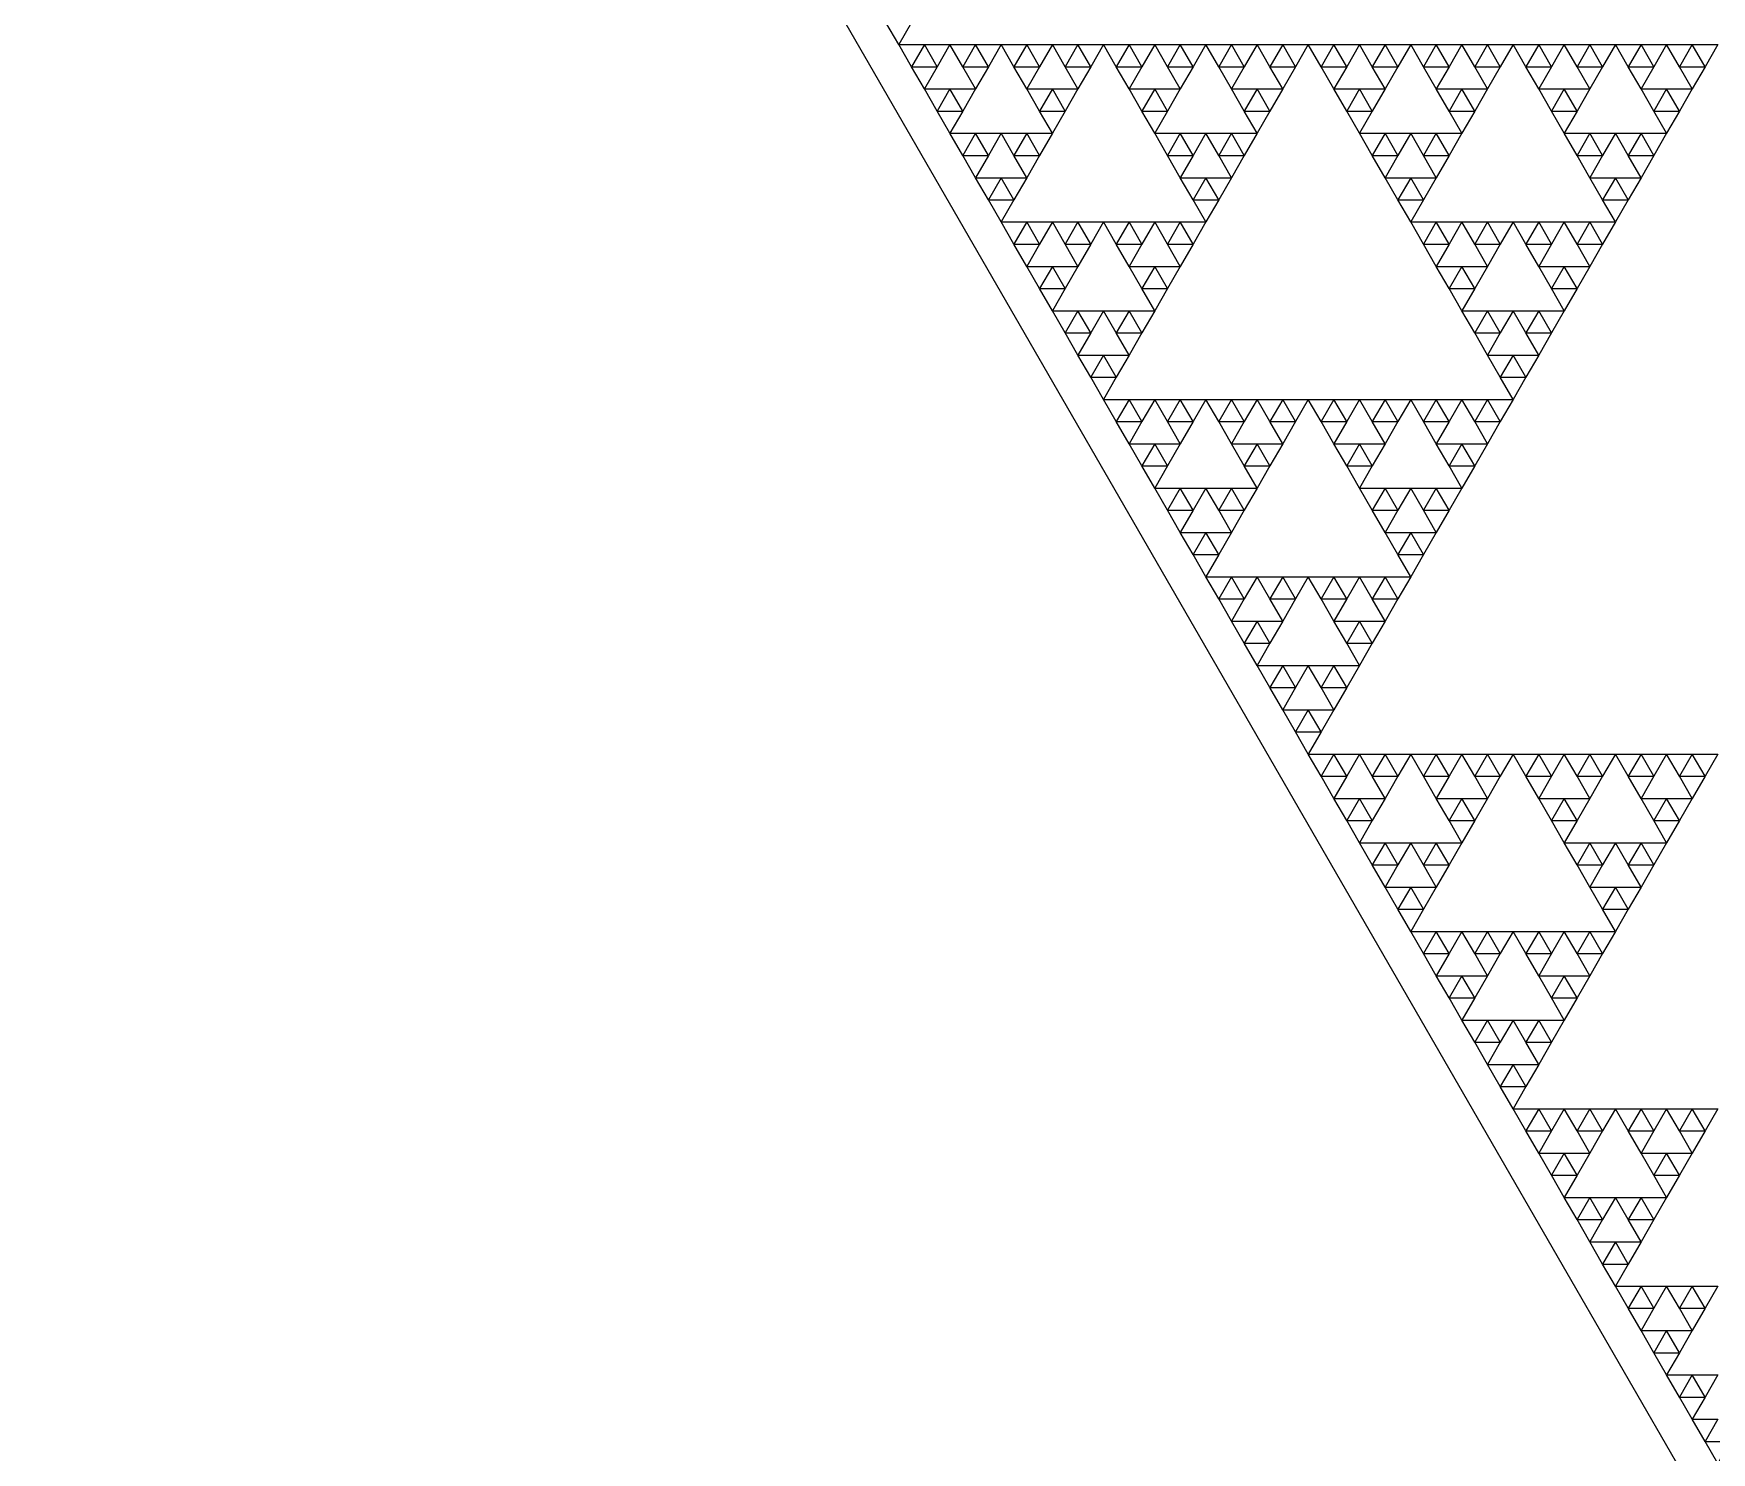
# Model space of a CAD drawing. Extents: x 0 to 1120, y 627 to 1597.
# Drawn here: x 140 to 282.1, y 1114.5 to 1234.6 of the extents above; entities that cross this region are included whole.
import ezdxf

# ---------------------------------------------------------------- set-up
doc = ezdxf.new("R2010")
doc.units = 0
doc.layers.get('0').update_dxf_attribs({"linetype": 'CONTINUOUS'})

msp = doc.modelspace()

# ---------------------------------------------------------------- linework, layer by layer
at = {"color": 1}
msp.add_lwpolyline([(0, 1597), (1120, 1597), (560, 627.052)], close=True, dxfattribs=at)
at = {"color": 3}
for points in [[(212.164, 1235.521), (214.331, 1235.521), (213.248, 1233.644)], [(213.248, 1233.644), (215.415, 1233.644), (214.331, 1231.767)], [(215.415, 1233.644), (217.582, 1233.644), (216.498, 1231.767)], [(217.582, 1233.644), (219.749, 1233.644), (218.666, 1231.767)], [(219.749, 1233.644), (221.916, 1233.644), (220.833, 1231.767)], [(221.916, 1233.644), (224.084, 1233.644), (223, 1231.767)], [(224.084, 1233.644), (226.251, 1233.644), (225.167, 1231.767)], [(226.251, 1233.644), (228.418, 1233.644), (227.334, 1231.767)], [(228.418, 1233.644), (230.585, 1233.644), (229.502, 1231.767)], [(230.585, 1233.644), (232.752, 1233.644), (231.669, 1231.767)], [(232.752, 1233.644), (234.92, 1233.644), (233.836, 1231.767)], [(234.92, 1233.644), (237.087, 1233.644), (236.003, 1231.767)], [(237.087, 1233.644), (239.254, 1233.644), (238.17, 1231.767)], [(239.254, 1233.644), (241.421, 1233.644), (240.338, 1231.767)], [(241.421, 1233.644), (243.588, 1233.644), (242.505, 1231.767)], [(243.588, 1233.644), (245.756, 1233.644), (244.672, 1231.767)], [(245.756, 1233.644), (247.923, 1233.644), (246.839, 1231.767)], [(247.923, 1233.644), (250.09, 1233.644), (249.006, 1231.767)], [(250.09, 1233.644), (252.257, 1233.644), (251.174, 1231.767)], [(252.257, 1233.644), (254.424, 1233.644), (253.341, 1231.767)], [(254.424, 1233.644), (256.592, 1233.644), (255.508, 1231.767)], [(256.592, 1233.644), (258.759, 1233.644), (257.675, 1231.767)], [(258.759, 1233.644), (260.926, 1233.644), (259.842, 1231.767)], [(260.926, 1233.644), (263.093, 1233.644), (262.01, 1231.767)], [(263.093, 1233.644), (265.26, 1233.644), (264.177, 1231.767)], [(265.26, 1233.644), (267.428, 1233.644), (266.344, 1231.767)], [(267.428, 1233.644), (269.595, 1233.644), (268.511, 1231.767)], [(269.595, 1233.644), (271.762, 1233.644), (270.678, 1231.767)], [(271.762, 1233.644), (273.929, 1233.644), (272.846, 1231.767)], [(273.929, 1233.644), (276.096, 1233.644), (275.013, 1231.767)], [(276.096, 1233.644), (278.264, 1233.644), (277.18, 1231.767)], [(278.264, 1233.644), (280.431, 1233.644), (279.347, 1231.767)], [(280.431, 1233.644), (282.598, 1233.644), (281.514, 1231.767)], [(214.331, 1231.767), (216.498, 1231.767), (215.415, 1229.891)], [(218.666, 1231.767), (220.833, 1231.767), (219.749, 1229.891)], [(223, 1231.767), (225.167, 1231.767), (224.084, 1229.891)], [(227.334, 1231.767), (229.502, 1231.767), (228.418, 1229.891)], [(231.669, 1231.767), (233.836, 1231.767), (232.752, 1229.891)], [(236.003, 1231.767), (238.17, 1231.767), (237.087, 1229.891)], [(240.338, 1231.767), (242.505, 1231.767), (241.421, 1229.891)], [(244.672, 1231.767), (246.839, 1231.767), (245.756, 1229.891)], [(249.006, 1231.767), (251.174, 1231.767), (250.09, 1229.891)], [(253.341, 1231.767), (255.508, 1231.767), (254.424, 1229.891)], [(257.675, 1231.767), (259.842, 1231.767), (258.759, 1229.891)], [(262.01, 1231.767), (264.177, 1231.767), (263.093, 1229.891)], [(266.344, 1231.767), (268.511, 1231.767), (267.428, 1229.891)], [(270.678, 1231.767), (272.846, 1231.767), (271.762, 1229.891)], [(275.013, 1231.767), (277.18, 1231.767), (276.096, 1229.891)], [(279.347, 1231.767), (281.514, 1231.767), (280.431, 1229.891)], [(215.415, 1229.891), (217.582, 1229.891), (216.498, 1228.014)], [(217.582, 1229.891), (219.749, 1229.891), (218.666, 1228.014)], [(224.084, 1229.891), (226.251, 1229.891), (225.167, 1228.014)], [(226.251, 1229.891), (228.418, 1229.891), (227.334, 1228.014)], [(232.752, 1229.891), (234.92, 1229.891), (233.836, 1228.014)], [(234.92, 1229.891), (237.087, 1229.891), (236.003, 1228.014)], [(241.421, 1229.891), (243.588, 1229.891), (242.505, 1228.014)], [(243.588, 1229.891), (245.756, 1229.891), (244.672, 1228.014)], [(250.09, 1229.891), (252.257, 1229.891), (251.174, 1228.014)], [(252.257, 1229.891), (254.424, 1229.891), (253.341, 1228.014)], [(258.759, 1229.891), (260.926, 1229.891), (259.842, 1228.014)], [(260.926, 1229.891), (263.093, 1229.891), (262.01, 1228.014)], [(267.428, 1229.891), (269.595, 1229.891), (268.511, 1228.014)], [(269.595, 1229.891), (271.762, 1229.891), (270.678, 1228.014)], [(276.096, 1229.891), (278.264, 1229.891), (277.18, 1228.014)], [(278.264, 1229.891), (280.431, 1229.891), (279.347, 1228.014)], [(216.498, 1228.014), (218.666, 1228.014), (217.582, 1226.137)], [(225.167, 1228.014), (227.334, 1228.014), (226.251, 1226.137)], [(233.836, 1228.014), (236.003, 1228.014), (234.92, 1226.137)], [(242.505, 1228.014), (244.672, 1228.014), (243.588, 1226.137)], [(251.174, 1228.014), (253.341, 1228.014), (252.257, 1226.137)], [(259.842, 1228.014), (262.01, 1228.014), (260.926, 1226.137)], [(268.511, 1228.014), (270.678, 1228.014), (269.595, 1226.137)], [(277.18, 1228.014), (279.347, 1228.014), (278.264, 1226.137)], [(217.582, 1226.137), (219.749, 1226.137), (218.666, 1224.26)], [(219.749, 1226.137), (221.916, 1226.137), (220.833, 1224.26)], [(221.916, 1226.137), (224.084, 1226.137), (223, 1224.26)], [(224.084, 1226.137), (226.251, 1226.137), (225.167, 1224.26)], [(234.92, 1226.137), (237.087, 1226.137), (236.003, 1224.26)], [(237.087, 1226.137), (239.254, 1226.137), (238.17, 1224.26)], [(239.254, 1226.137), (241.421, 1226.137), (240.338, 1224.26)], [(241.421, 1226.137), (243.588, 1226.137), (242.505, 1224.26)], [(252.257, 1226.137), (254.424, 1226.137), (253.341, 1224.26)], [(254.424, 1226.137), (256.592, 1226.137), (255.508, 1224.26)], [(256.592, 1226.137), (258.759, 1226.137), (257.675, 1224.26)], [(258.759, 1226.137), (260.926, 1226.137), (259.842, 1224.26)], [(269.595, 1226.137), (271.762, 1226.137), (270.678, 1224.26)], [(271.762, 1226.137), (273.929, 1226.137), (272.846, 1224.26)], [(273.929, 1226.137), (276.096, 1226.137), (275.013, 1224.26)], [(276.096, 1226.137), (278.264, 1226.137), (277.18, 1224.26)], [(218.666, 1224.26), (220.833, 1224.26), (219.749, 1222.383)], [(223, 1224.26), (225.167, 1224.26), (224.084, 1222.383)], [(236.003, 1224.26), (238.17, 1224.26), (237.087, 1222.383)], [(240.338, 1224.26), (242.505, 1224.26), (241.421, 1222.383)], [(253.341, 1224.26), (255.508, 1224.26), (254.424, 1222.383)], [(257.675, 1224.26), (259.842, 1224.26), (258.759, 1222.383)], [(270.678, 1224.26), (272.846, 1224.26), (271.762, 1222.383)], [(275.013, 1224.26), (277.18, 1224.26), (276.096, 1222.383)], [(219.749, 1222.383), (221.916, 1222.383), (220.833, 1220.506)], [(221.916, 1222.383), (224.084, 1222.383), (223, 1220.506)], [(237.087, 1222.383), (239.254, 1222.383), (238.17, 1220.506)], [(239.254, 1222.383), (241.421, 1222.383), (240.338, 1220.506)], [(254.424, 1222.383), (256.592, 1222.383), (255.508, 1220.506)], [(256.592, 1222.383), (258.759, 1222.383), (257.675, 1220.506)], [(271.762, 1222.383), (273.929, 1222.383), (272.846, 1220.506)], [(273.929, 1222.383), (276.096, 1222.383), (275.013, 1220.506)], [(220.833, 1220.506), (223, 1220.506), (221.916, 1218.63)], [(238.17, 1220.506), (240.338, 1220.506), (239.254, 1218.63)], [(255.508, 1220.506), (257.675, 1220.506), (256.592, 1218.63)], [(272.846, 1220.506), (275.013, 1220.506), (273.929, 1218.63)], [(221.916, 1218.63), (224.084, 1218.63), (223, 1216.753)], [(224.084, 1218.63), (226.251, 1218.63), (225.167, 1216.753)], [(226.251, 1218.63), (228.418, 1218.63), (227.334, 1216.753)], [(228.418, 1218.63), (230.585, 1218.63), (229.502, 1216.753)], [(230.585, 1218.63), (232.752, 1218.63), (231.669, 1216.753)], [(232.752, 1218.63), (234.92, 1218.63), (233.836, 1216.753)], [(234.92, 1218.63), (237.087, 1218.63), (236.003, 1216.753)], [(237.087, 1218.63), (239.254, 1218.63), (238.17, 1216.753)], [(256.592, 1218.63), (258.759, 1218.63), (257.675, 1216.753)], [(258.759, 1218.63), (260.926, 1218.63), (259.842, 1216.753)], [(260.926, 1218.63), (263.093, 1218.63), (262.01, 1216.753)], [(263.093, 1218.63), (265.26, 1218.63), (264.177, 1216.753)], [(265.26, 1218.63), (267.428, 1218.63), (266.344, 1216.753)], [(267.428, 1218.63), (269.595, 1218.63), (268.511, 1216.753)], [(269.595, 1218.63), (271.762, 1218.63), (270.678, 1216.753)], [(271.762, 1218.63), (273.929, 1218.63), (272.846, 1216.753)], [(223, 1216.753), (225.167, 1216.753), (224.084, 1214.876)], [(227.334, 1216.753), (229.502, 1216.753), (228.418, 1214.876)], [(231.669, 1216.753), (233.836, 1216.753), (232.752, 1214.876)], [(236.003, 1216.753), (238.17, 1216.753), (237.087, 1214.876)], [(257.675, 1216.753), (259.842, 1216.753), (258.759, 1214.876)], [(262.01, 1216.753), (264.177, 1216.753), (263.093, 1214.876)], [(266.344, 1216.753), (268.511, 1216.753), (267.428, 1214.876)], [(270.678, 1216.753), (272.846, 1216.753), (271.762, 1214.876)], [(224.084, 1214.876), (226.251, 1214.876), (225.167, 1212.999)], [(226.251, 1214.876), (228.418, 1214.876), (227.334, 1212.999)], [(232.752, 1214.876), (234.92, 1214.876), (233.836, 1212.999)], [(234.92, 1214.876), (237.087, 1214.876), (236.003, 1212.999)], [(258.759, 1214.876), (260.926, 1214.876), (259.842, 1212.999)], [(260.926, 1214.876), (263.093, 1214.876), (262.01, 1212.999)], [(267.428, 1214.876), (269.595, 1214.876), (268.511, 1212.999)], [(269.595, 1214.876), (271.762, 1214.876), (270.678, 1212.999)], [(225.167, 1212.999), (227.334, 1212.999), (226.251, 1211.122)], [(233.836, 1212.999), (236.003, 1212.999), (234.92, 1211.122)], [(259.842, 1212.999), (262.01, 1212.999), (260.926, 1211.122)], [(268.511, 1212.999), (270.678, 1212.999), (269.595, 1211.122)], [(226.251, 1211.122), (228.418, 1211.122), (227.334, 1209.245)], [(228.418, 1211.122), (230.585, 1211.122), (229.502, 1209.245)], [(230.585, 1211.122), (232.752, 1211.122), (231.669, 1209.245)], [(232.752, 1211.122), (234.92, 1211.122), (233.836, 1209.245)], [(260.926, 1211.122), (263.093, 1211.122), (262.01, 1209.245)], [(263.093, 1211.122), (265.26, 1211.122), (264.177, 1209.245)], [(265.26, 1211.122), (267.428, 1211.122), (266.344, 1209.245)], [(267.428, 1211.122), (269.595, 1211.122), (268.511, 1209.245)], [(227.334, 1209.245), (229.502, 1209.245), (228.418, 1207.368)], [(231.669, 1209.245), (233.836, 1209.245), (232.752, 1207.368)], [(262.01, 1209.245), (264.177, 1209.245), (263.093, 1207.368)], [(266.344, 1209.245), (268.511, 1209.245), (267.428, 1207.368)], [(228.418, 1207.368), (230.585, 1207.368), (229.502, 1205.492)], [(230.585, 1207.368), (232.752, 1207.368), (231.669, 1205.492)], [(263.093, 1207.368), (265.26, 1207.368), (264.177, 1205.492)], [(265.26, 1207.368), (267.428, 1207.368), (266.344, 1205.492)], [(229.502, 1205.492), (231.669, 1205.492), (230.585, 1203.615)], [(264.177, 1205.492), (266.344, 1205.492), (265.26, 1203.615)], [(230.585, 1203.615), (232.752, 1203.615), (231.669, 1201.738)], [(232.752, 1203.615), (234.92, 1203.615), (233.836, 1201.738)], [(234.92, 1203.615), (237.087, 1203.615), (236.003, 1201.738)], [(237.087, 1203.615), (239.254, 1203.615), (238.17, 1201.738)], [(239.254, 1203.615), (241.421, 1203.615), (240.338, 1201.738)], [(241.421, 1203.615), (243.588, 1203.615), (242.505, 1201.738)], [(243.588, 1203.615), (245.756, 1203.615), (244.672, 1201.738)], [(245.756, 1203.615), (247.923, 1203.615), (246.839, 1201.738)], [(247.923, 1203.615), (250.09, 1203.615), (249.006, 1201.738)], [(250.09, 1203.615), (252.257, 1203.615), (251.174, 1201.738)], [(252.257, 1203.615), (254.424, 1203.615), (253.341, 1201.738)], [(254.424, 1203.615), (256.592, 1203.615), (255.508, 1201.738)], [(256.592, 1203.615), (258.759, 1203.615), (257.675, 1201.738)], [(258.759, 1203.615), (260.926, 1203.615), (259.842, 1201.738)], [(260.926, 1203.615), (263.093, 1203.615), (262.01, 1201.738)], [(263.093, 1203.615), (265.26, 1203.615), (264.177, 1201.738)], [(231.669, 1201.738), (233.836, 1201.738), (232.752, 1199.861)], [(236.003, 1201.738), (238.17, 1201.738), (237.087, 1199.861)], [(240.338, 1201.738), (242.505, 1201.738), (241.421, 1199.861)], [(244.672, 1201.738), (246.839, 1201.738), (245.756, 1199.861)], [(249.006, 1201.738), (251.174, 1201.738), (250.09, 1199.861)], [(253.341, 1201.738), (255.508, 1201.738), (254.424, 1199.861)], [(257.675, 1201.738), (259.842, 1201.738), (258.759, 1199.861)], [(262.01, 1201.738), (264.177, 1201.738), (263.093, 1199.861)], [(232.752, 1199.861), (234.92, 1199.861), (233.836, 1197.984)], [(234.92, 1199.861), (237.087, 1199.861), (236.003, 1197.984)], [(241.421, 1199.861), (243.588, 1199.861), (242.505, 1197.984)], [(243.588, 1199.861), (245.756, 1199.861), (244.672, 1197.984)], [(250.09, 1199.861), (252.257, 1199.861), (251.174, 1197.984)], [(252.257, 1199.861), (254.424, 1199.861), (253.341, 1197.984)], [(258.759, 1199.861), (260.926, 1199.861), (259.842, 1197.984)], [(260.926, 1199.861), (263.093, 1199.861), (262.01, 1197.984)], [(233.836, 1197.984), (236.003, 1197.984), (234.92, 1196.107)], [(242.505, 1197.984), (244.672, 1197.984), (243.588, 1196.107)], [(251.174, 1197.984), (253.341, 1197.984), (252.257, 1196.107)], [(259.842, 1197.984), (262.01, 1197.984), (260.926, 1196.107)], [(234.92, 1196.107), (237.087, 1196.107), (236.003, 1194.23)], [(237.087, 1196.107), (239.254, 1196.107), (238.17, 1194.23)], [(239.254, 1196.107), (241.421, 1196.107), (240.338, 1194.23)], [(241.421, 1196.107), (243.588, 1196.107), (242.505, 1194.23)], [(252.257, 1196.107), (254.424, 1196.107), (253.341, 1194.23)], [(254.424, 1196.107), (256.592, 1196.107), (255.508, 1194.23)], [(256.592, 1196.107), (258.759, 1196.107), (257.675, 1194.23)], [(258.759, 1196.107), (260.926, 1196.107), (259.842, 1194.23)], [(236.003, 1194.23), (238.17, 1194.23), (237.087, 1192.354)], [(240.338, 1194.23), (242.505, 1194.23), (241.421, 1192.354)], [(253.341, 1194.23), (255.508, 1194.23), (254.424, 1192.354)], [(257.675, 1194.23), (259.842, 1194.23), (258.759, 1192.354)], [(237.087, 1192.354), (239.254, 1192.354), (238.17, 1190.477)], [(239.254, 1192.354), (241.421, 1192.354), (240.338, 1190.477)], [(254.424, 1192.354), (256.592, 1192.354), (255.508, 1190.477)], [(256.592, 1192.354), (258.759, 1192.354), (257.675, 1190.477)], [(238.17, 1190.477), (240.338, 1190.477), (239.254, 1188.6)], [(255.508, 1190.477), (257.675, 1190.477), (256.592, 1188.6)], [(239.254, 1188.6), (241.421, 1188.6), (240.338, 1186.723)], [(241.421, 1188.6), (243.588, 1188.6), (242.505, 1186.723)], [(243.588, 1188.6), (245.756, 1188.6), (244.672, 1186.723)], [(245.756, 1188.6), (247.923, 1188.6), (246.839, 1186.723)], [(247.923, 1188.6), (250.09, 1188.6), (249.006, 1186.723)], [(250.09, 1188.6), (252.257, 1188.6), (251.174, 1186.723)], [(252.257, 1188.6), (254.424, 1188.6), (253.341, 1186.723)], [(254.424, 1188.6), (256.592, 1188.6), (255.508, 1186.723)], [(240.338, 1186.723), (242.505, 1186.723), (241.421, 1184.846)], [(244.672, 1186.723), (246.839, 1186.723), (245.756, 1184.846)], [(249.006, 1186.723), (251.174, 1186.723), (250.09, 1184.846)], [(253.341, 1186.723), (255.508, 1186.723), (254.424, 1184.846)], [(241.421, 1184.846), (243.588, 1184.846), (242.505, 1182.969)], [(243.588, 1184.846), (245.756, 1184.846), (244.672, 1182.969)], [(250.09, 1184.846), (252.257, 1184.846), (251.174, 1182.969)], [(252.257, 1184.846), (254.424, 1184.846), (253.341, 1182.969)], [(242.505, 1182.969), (244.672, 1182.969), (243.588, 1181.092)], [(251.174, 1182.969), (253.341, 1182.969), (252.257, 1181.092)], [(243.588, 1181.092), (245.756, 1181.092), (244.672, 1179.216)], [(245.756, 1181.092), (247.923, 1181.092), (246.839, 1179.216)], [(247.923, 1181.092), (250.09, 1181.092), (249.006, 1179.216)], [(250.09, 1181.092), (252.257, 1181.092), (251.174, 1179.216)], [(244.672, 1179.216), (246.839, 1179.216), (245.756, 1177.339)], [(249.006, 1179.216), (251.174, 1179.216), (250.09, 1177.339)], [(245.756, 1177.339), (247.923, 1177.339), (246.839, 1175.462)], [(247.923, 1177.339), (250.09, 1177.339), (249.006, 1175.462)], [(246.839, 1175.462), (249.006, 1175.462), (247.923, 1173.585)], [(247.923, 1173.585), (250.09, 1173.585), (249.006, 1171.708)], [(250.09, 1173.585), (252.257, 1173.585), (251.174, 1171.708)], [(252.257, 1173.585), (254.424, 1173.585), (253.341, 1171.708)], [(254.424, 1173.585), (256.592, 1173.585), (255.508, 1171.708)], [(256.592, 1173.585), (258.759, 1173.585), (257.675, 1171.708)], [(258.759, 1173.585), (260.926, 1173.585), (259.842, 1171.708)], [(260.926, 1173.585), (263.093, 1173.585), (262.01, 1171.708)], [(263.093, 1173.585), (265.26, 1173.585), (264.177, 1171.708)], [(265.26, 1173.585), (267.428, 1173.585), (266.344, 1171.708)], [(267.428, 1173.585), (269.595, 1173.585), (268.511, 1171.708)], [(269.595, 1173.585), (271.762, 1173.585), (270.678, 1171.708)], [(271.762, 1173.585), (273.929, 1173.585), (272.846, 1171.708)], [(273.929, 1173.585), (276.096, 1173.585), (275.013, 1171.708)], [(276.096, 1173.585), (278.264, 1173.585), (277.18, 1171.708)], [(278.264, 1173.585), (280.431, 1173.585), (279.347, 1171.708)], [(280.431, 1173.585), (282.598, 1173.585), (281.514, 1171.708)], [(249.006, 1171.708), (251.174, 1171.708), (250.09, 1169.831)], [(253.341, 1171.708), (255.508, 1171.708), (254.424, 1169.831)], [(257.675, 1171.708), (259.842, 1171.708), (258.759, 1169.831)], [(262.01, 1171.708), (264.177, 1171.708), (263.093, 1169.831)], [(266.344, 1171.708), (268.511, 1171.708), (267.428, 1169.831)], [(270.678, 1171.708), (272.846, 1171.708), (271.762, 1169.831)], [(275.013, 1171.708), (277.18, 1171.708), (276.096, 1169.831)], [(279.347, 1171.708), (281.514, 1171.708), (280.431, 1169.831)], [(250.09, 1169.831), (252.257, 1169.831), (251.174, 1167.954)], [(252.257, 1169.831), (254.424, 1169.831), (253.341, 1167.954)], [(258.759, 1169.831), (260.926, 1169.831), (259.842, 1167.954)], [(260.926, 1169.831), (263.093, 1169.831), (262.01, 1167.954)], [(267.428, 1169.831), (269.595, 1169.831), (268.511, 1167.954)], [(269.595, 1169.831), (271.762, 1169.831), (270.678, 1167.954)], [(276.096, 1169.831), (278.264, 1169.831), (277.18, 1167.954)], [(278.264, 1169.831), (280.431, 1169.831), (279.347, 1167.954)], [(251.174, 1167.954), (253.341, 1167.954), (252.257, 1166.078)], [(259.842, 1167.954), (262.01, 1167.954), (260.926, 1166.078)], [(268.511, 1167.954), (270.678, 1167.954), (269.595, 1166.078)], [(277.18, 1167.954), (279.347, 1167.954), (278.264, 1166.078)], [(252.257, 1166.078), (254.424, 1166.078), (253.341, 1164.201)], [(254.424, 1166.078), (256.592, 1166.078), (255.508, 1164.201)], [(256.592, 1166.078), (258.759, 1166.078), (257.675, 1164.201)], [(258.759, 1166.078), (260.926, 1166.078), (259.842, 1164.201)], [(269.595, 1166.078), (271.762, 1166.078), (270.678, 1164.201)], [(271.762, 1166.078), (273.929, 1166.078), (272.846, 1164.201)], [(273.929, 1166.078), (276.096, 1166.078), (275.013, 1164.201)], [(276.096, 1166.078), (278.264, 1166.078), (277.18, 1164.201)], [(253.341, 1164.201), (255.508, 1164.201), (254.424, 1162.324)], [(257.675, 1164.201), (259.842, 1164.201), (258.759, 1162.324)], [(270.678, 1164.201), (272.846, 1164.201), (271.762, 1162.324)], [(275.013, 1164.201), (277.18, 1164.201), (276.096, 1162.324)], [(254.424, 1162.324), (256.592, 1162.324), (255.508, 1160.447)], [(256.592, 1162.324), (258.759, 1162.324), (257.675, 1160.447)], [(271.762, 1162.324), (273.929, 1162.324), (272.846, 1160.447)], [(273.929, 1162.324), (276.096, 1162.324), (275.013, 1160.447)], [(255.508, 1160.447), (257.675, 1160.447), (256.592, 1158.57)], [(272.846, 1160.447), (275.013, 1160.447), (273.929, 1158.57)], [(256.592, 1158.57), (258.759, 1158.57), (257.675, 1156.693)], [(258.759, 1158.57), (260.926, 1158.57), (259.842, 1156.693)], [(260.926, 1158.57), (263.093, 1158.57), (262.01, 1156.693)], [(263.093, 1158.57), (265.26, 1158.57), (264.177, 1156.693)], [(265.26, 1158.57), (267.428, 1158.57), (266.344, 1156.693)], [(267.428, 1158.57), (269.595, 1158.57), (268.511, 1156.693)], [(269.595, 1158.57), (271.762, 1158.57), (270.678, 1156.693)], [(271.762, 1158.57), (273.929, 1158.57), (272.846, 1156.693)], [(257.675, 1156.693), (259.842, 1156.693), (258.759, 1154.817)], [(262.01, 1156.693), (264.177, 1156.693), (263.093, 1154.817)], [(266.344, 1156.693), (268.511, 1156.693), (267.428, 1154.817)], [(270.678, 1156.693), (272.846, 1156.693), (271.762, 1154.817)], [(258.759, 1154.817), (260.926, 1154.817), (259.842, 1152.94)], [(260.926, 1154.817), (263.093, 1154.817), (262.01, 1152.94)], [(267.428, 1154.817), (269.595, 1154.817), (268.511, 1152.94)], [(269.595, 1154.817), (271.762, 1154.817), (270.678, 1152.94)], [(259.842, 1152.94), (262.01, 1152.94), (260.926, 1151.063)], [(268.511, 1152.94), (270.678, 1152.94), (269.595, 1151.063)], [(260.926, 1151.063), (263.093, 1151.063), (262.01, 1149.186)], [(263.093, 1151.063), (265.26, 1151.063), (264.177, 1149.186)], [(265.26, 1151.063), (267.428, 1151.063), (266.344, 1149.186)], [(267.428, 1151.063), (269.595, 1151.063), (268.511, 1149.186)], [(262.01, 1149.186), (264.177, 1149.186), (263.093, 1147.309)], [(266.344, 1149.186), (268.511, 1149.186), (267.428, 1147.309)], [(263.093, 1147.309), (265.26, 1147.309), (264.177, 1145.432)], [(265.26, 1147.309), (267.428, 1147.309), (266.344, 1145.432)], [(264.177, 1145.432), (266.344, 1145.432), (265.26, 1143.555)], [(265.26, 1143.555), (267.428, 1143.555), (266.344, 1141.679)], [(267.428, 1143.555), (269.595, 1143.555), (268.511, 1141.679)], [(269.595, 1143.555), (271.762, 1143.555), (270.678, 1141.679)], [(271.762, 1143.555), (273.929, 1143.555), (272.846, 1141.679)], [(273.929, 1143.555), (276.096, 1143.555), (275.013, 1141.679)], [(276.096, 1143.555), (278.264, 1143.555), (277.18, 1141.679)], [(278.264, 1143.555), (280.431, 1143.555), (279.347, 1141.679)], [(280.431, 1143.555), (282.598, 1143.555), (281.514, 1141.679)], [(266.344, 1141.679), (268.511, 1141.679), (267.428, 1139.802)], [(270.678, 1141.679), (272.846, 1141.679), (271.762, 1139.802)], [(275.013, 1141.679), (277.18, 1141.679), (276.096, 1139.802)], [(279.347, 1141.679), (281.514, 1141.679), (280.431, 1139.802)], [(267.428, 1139.802), (269.595, 1139.802), (268.511, 1137.925)], [(269.595, 1139.802), (271.762, 1139.802), (270.678, 1137.925)], [(276.096, 1139.802), (278.264, 1139.802), (277.18, 1137.925)], [(278.264, 1139.802), (280.431, 1139.802), (279.347, 1137.925)], [(268.511, 1137.925), (270.678, 1137.925), (269.595, 1136.048)], [(277.18, 1137.925), (279.347, 1137.925), (278.264, 1136.048)], [(269.595, 1136.048), (271.762, 1136.048), (270.678, 1134.171)], [(271.762, 1136.048), (273.929, 1136.048), (272.846, 1134.171)], [(273.929, 1136.048), (276.096, 1136.048), (275.013, 1134.171)], [(276.096, 1136.048), (278.264, 1136.048), (277.18, 1134.171)], [(270.678, 1134.171), (272.846, 1134.171), (271.762, 1132.294)], [(275.013, 1134.171), (277.18, 1134.171), (276.096, 1132.294)], [(271.762, 1132.294), (273.929, 1132.294), (272.846, 1130.417)], [(273.929, 1132.294), (276.096, 1132.294), (275.013, 1130.417)], [(272.846, 1130.417), (275.013, 1130.417), (273.929, 1128.541)], [(273.929, 1128.541), (276.096, 1128.541), (275.013, 1126.664)], [(276.096, 1128.541), (278.264, 1128.541), (277.18, 1126.664)], [(278.264, 1128.541), (280.431, 1128.541), (279.347, 1126.664)], [(280.431, 1128.541), (282.598, 1128.541), (281.514, 1126.664)], [(275.013, 1126.664), (277.18, 1126.664), (276.096, 1124.787)], [(279.347, 1126.664), (281.514, 1126.664), (280.431, 1124.787)], [(276.096, 1124.787), (278.264, 1124.787), (277.18, 1122.91)], [(278.264, 1124.787), (280.431, 1124.787), (279.347, 1122.91)], [(277.18, 1122.91), (279.347, 1122.91), (278.264, 1121.033)], [(278.264, 1121.033), (280.431, 1121.033), (279.347, 1119.156)], [(280.431, 1121.033), (282.598, 1121.033), (281.514, 1119.156)], [(279.347, 1119.156), (281.514, 1119.156), (280.431, 1117.279)], [(280.431, 1117.279), (282.598, 1117.279), (281.514, 1115.403)], [(281.514, 1115.403), (283.682, 1115.403), (282.598, 1113.526)]]:
    msp.add_lwpolyline(points, close=True, dxfattribs=at)

doc.saveas('drawing.dxf')
